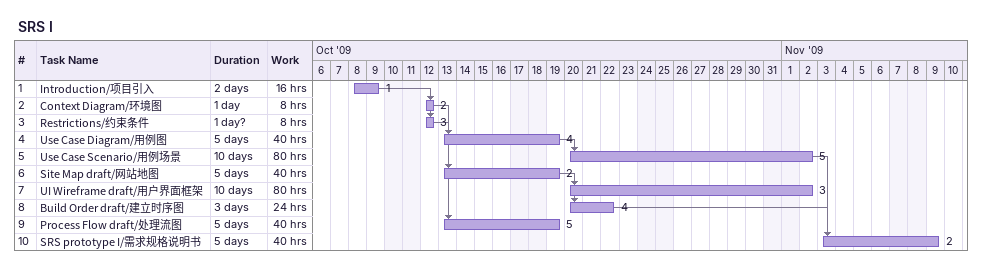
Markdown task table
SRS I

| ID | Task | Duration | Start | Finish | Predecessors | Resources | Work (h) |
|---|---|---|---|---|---|---|---|
| 1 | Introduction/项目引入 | 2d | 2009-10-08 | 2009-10-09 |  | 1 | 16 |
| 2 | Context Diagram/环境图 | 1d | 2009-10-12 | 2009-10-12 | 1 | 2 | 8 |
| 3 | Restrictions/约束条件 | 1d? | 2009-10-12 | 2009-10-12 | 1 | 3 | 8 |
| 4 | Use Case Diagram/用例图 | 5d | 2009-10-13 | 2009-10-19 | 2 | 4 | 40 |
| 5 | Use Case Scenario/用例场景 | 10d | 2009-10-20 | 2009-11-02 | 4 | 5 | 80 |
| 6 | Site Map draft/网站地图 | 5d | 2009-10-13 | 2009-10-19 | 2, 3 | 2 | 40 |
| 7 | UI Wireframe draft/用户界面框架 | 10d | 2009-10-20 | 2009-11-02 | 6 | 3 | 80 |
| 8 | Build Order draft/建立时序图 | 3d | 2009-10-20 | 2009-10-22 | 6 | 4 | 24 |
| 9 | Process Flow draft/处理流图 | 5d | 2009-10-13 | 2009-10-19 | 2, 3 | 5 | 40 |
| 10 | SRS prototype I/需求规格说明书 | 5d | 2009-11-03 | 2009-11-09 | 5, 8 | 2 | 40 |
